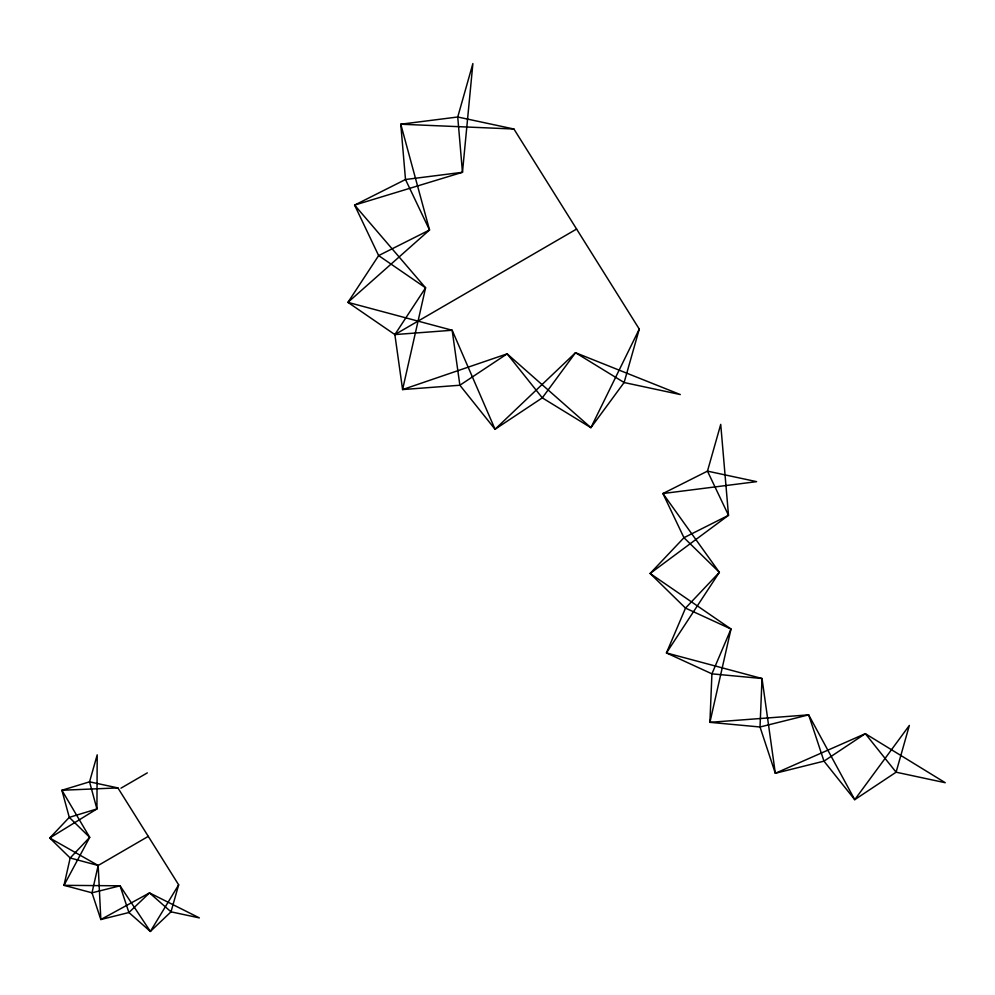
<?xml version="1.0" encoding="UTF-8"?>
<svg xmlns="http://www.w3.org/2000/svg" width="995" height="995" viewBox="0 0 995 995"><rect width="100%" height="100%" fill="white"/><g stroke="black" fill="none" stroke-linecap="round" stroke-linejoin="round"><path stroke-width="1.49" d="M98.169 865.476L92 892.813L100.831 919.529L128.902 912.527L149.524 892.901L199.361 917.9L171.003 911.83L149.524 892.901L100.831 919.529L98.169 865.476L49.75 838.001L69.277 817.368L96.925 808.947L97.199 754.857L89.55 781.834L96.925 808.947L49.75 838.001L70.172 857.988L98.169 865.476L148.28 836.372M178.652 884.841L171.003 911.83L150.369 931.444L128.902 912.527L120.072 885.811L63.991 885.326L70.172 857.988L89.699 837.342L61.901 790.254L89.55 781.834L117.907 787.916L178.652 884.841L150.369 931.444L120.072 885.811L92 892.813L63.991 885.326L89.699 837.342L69.277 817.368L61.901 790.254L117.907 787.916M639.275 329.096L624.114 382.528L590.906 427.676L542.3 397.863L507.139 353.847L402.589 389.567L394.866 334.581L425.574 287.816L354.606 205.107L405.5 179.51L462.464 172.297L472.886 63.556L457.737 117L462.464 172.297L354.606 205.107L378.635 255.591L425.574 287.816L402.589 389.567L459.877 385.239L507.139 353.847L590.906 427.676L639.275 329.096L513.917 129.014L457.737 117L400.774 124.213L405.5 179.51L429.529 229.994L347.939 302.356L394.866 334.581L452.165 330.253L495.05 429.255L542.3 397.863L575.508 352.715L680.294 394.555L624.114 382.528L575.508 352.715L495.05 429.255L459.877 385.239L452.165 330.253L347.939 302.356L378.635 255.591L429.529 229.994L400.774 124.213L513.917 129.014M394.866 334.581L576.59 229.061M120.967 788.177L147.31 772.879M711.922 673.839L709.92 722.333L760.018 726.997L808.661 714.858L854.742 799.669L896.097 772.195L909.355 725.43L854.742 799.669L823.972 761.15L808.661 714.858L709.92 722.333L731.002 629.014L650.121 573.468L683.963 537.698L728.502 515.31L720.728 424.38L707.47 471.132L728.502 515.31L650.121 573.468L685.518 608.107L731.002 629.014L711.922 673.839L666.439 652.931L685.518 608.107L719.36 572.336L662.931 493.532L707.47 471.132L756.623 481.655L662.931 493.532L683.963 537.698L719.36 572.336L666.439 652.931L762.021 678.515L775.316 773.289L823.972 761.15L865.327 733.676L945.25 782.717L896.097 772.195L865.327 733.676L775.316 773.289L760.018 726.997L762.021 678.515L711.922 673.839"/></g></svg>
